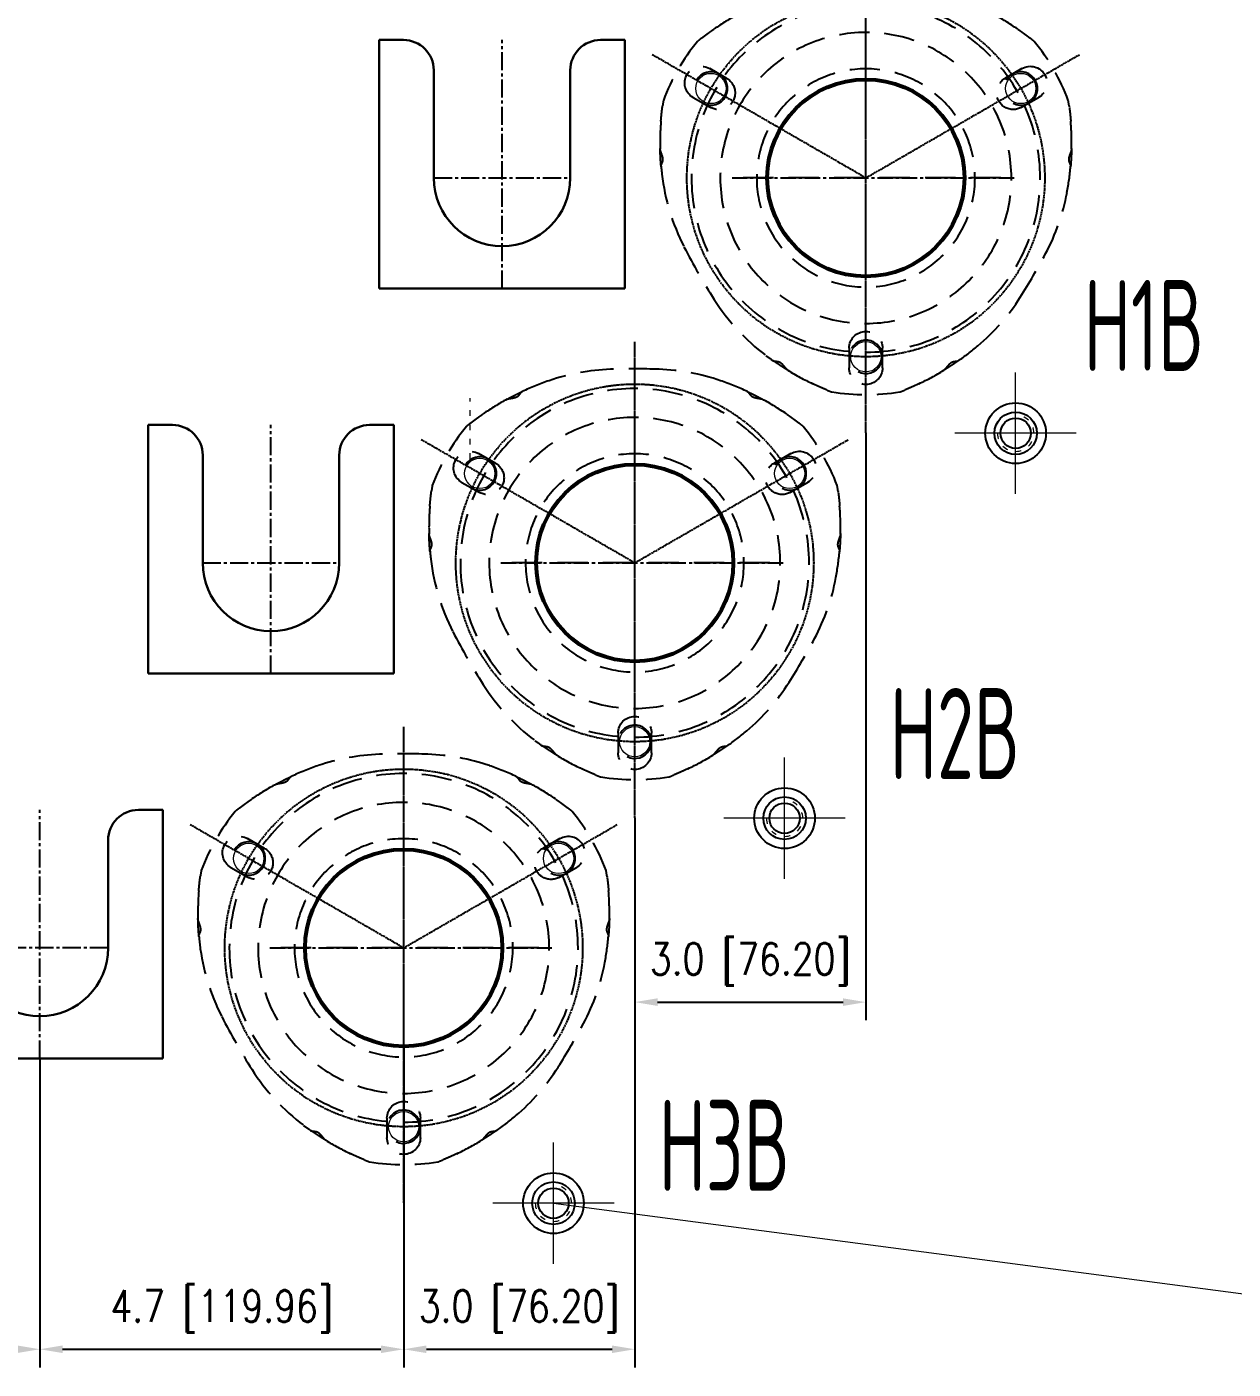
# Model space of a CAD drawing. Header units: millimetres. Extents: x 13152 to 36426, y -6229 to 3790.
# Drawn here: x 30810 to 31207.7, y 1563.5 to 2006.3 of the extents above; entities that cross this region are included whole.
import ezdxf
from ezdxf.enums import TextEntityAlignment as Align

# ---------------------------------------------------------------- set-up
doc = ezdxf.new("R2010")
doc.units = ezdxf.units.MM
doc.header["$LTSCALE"] = 4
for name, pattern in [('ACAD_ISO03W100', [1.18, 0.47, -0.71]), ('ACAD_ISO10W100', [18, 12, -3, 0, -3]), ('CENTER', [2, 1.25, -0.25, 0.25, -0.25]), ('CENTER2', [1.125, 0.75, -0.125, 0.125, -0.125]), ('DASHED', [0.75, 0.5, -0.25])]:
    doc.linetypes.add(name, pattern=pattern)
for name, color, linetype, lineweight in [('2细线层', 4, 'Continuous', 13), ('标注、文本', 3, 'Continuous', 25), ('粗实线', 4, 'Continuous', 53), ('铁心', 3, 'Continuous', 0)]:
    doc.layers.add(name, color=color, linetype=linetype, lineweight=lineweight)
for name, color, linetype in [('3中心线层', 1, 'CENTER'), ('4虚线层', 6, 'DASHED'), ('中心线', 1, 'CENTER2')]:
    doc.layers.add(name, color=color, linetype=linetype)
doc.styles.add('pdm', font='gbenor.shx', dxfattribs={"width": 0.8, "bigfont": 'gbhzfs.shx'})
doc.styles.add('TH_GBDIM', font='romans.shx', dxfattribs={"width": 0.8, "bigfont": 'gbcbig.shx'})
doc.dimstyles.new('TH_GBDIM1', dxfattribs={"dimscale": 3, "dimtxt": 3.5, "dimasz": 2.5, "dimexe": 2, "dimexo": 0, "dimgap": 1.5, "dimtad": 1, "dimdec": 1, "dimlfac": 0.03937, "dimzin": 0, "dimdsep": 46, "dimtxsty": 'TH_GBDIM', "dimcen": 2.5, "dimclrd": 3, "dimclre": 256, "dimclrt": 2, "dimadec": 0, "dimazin": 0, "dimtfac": 0.714286, "dimtdec": 1, "dimtmove": 0, "dimatfit": 3, "dimfxl": 0, "dimtzin": 0, "dimlwd": -1, "dimlwe": -1, "dimarcsym": 0})

# ---------------------------------------------------------------- blocks, each defined once
blk = doc.blocks.new('0.020')
at = {"layer": '中心线', "ltscale": 2}
for p, q in [((13611.24, 16499.07), (13611.24, 16581.07)), ((13588.74, 16535.57), (13633.74, 16535.57))]:
    blk.add_line(p, q, dxfattribs=at)
at = {"layer": '粗实线', "lineweight": 30}
for p, q in [((13570.74, 16499.07), (13570.74, 16581.07)), ((13570.74, 16581.07), (13578.74, 16581.07)), ((13643.74, 16581.07), (13651.74, 16581.07)), ((13651.74, 16499.07), (13651.74, 16581.07)), ((13588.74, 16535.57), (13588.74, 16571.07)), ((13633.74, 16535.57), (13633.74, 16571.07)), ((13570.74, 16499.07), (13651.74, 16499.07))]:
    blk.add_line(p, q, dxfattribs=at)
for centre, radius, start, end in [((13578.74, 16571.07), 10, 0, 90), ((13643.74, 16571.07), 10, 90, 180), ((13611.24, 16535.57), 22.5, 180, 0)]:
    blk.add_arc(centre, radius, start, end, dxfattribs=at)
blk = doc.blocks.new('888')
at = {"layer": '2细线层'}
for centre in [(1092.43, 2376.16), (1194.62, 2376.16), (1143.53, 2287.66)]:
    blk.add_circle(centre, 5, dxfattribs=at)
at = {"layer": '3中心线层', "ltscale": 0.1}
for p, q in [((1143.53, 2262.57), (1143.53, 2419.56)), ((1143.53, 2346.66), (1073.06, 2387.34)), ((1143.53, 2346.66), (1213.99, 2387.34))]:
    blk.add_line(p, q, dxfattribs=at)
at = {"layer": '3中心线层', "color": 1}
blk.add_line((1099.42, 2346.66), (1192.42, 2346.66), dxfattribs=at)
at = {"layer": '3中心线层', "ltscale": 0.1}
blk.add_circle((1143.53, 2346.66), 59, dxfattribs=at)
at = {"layer": '标注、文本'}
for centre in [(1092.43, 2376.16), (1194.62, 2376.16), (1143.53, 2287.66)]:
    blk.add_arc(centre, 5.5, 242.6715, 150, dxfattribs=at)
at = {"layer": '粗实线'}
blk.add_circle((1143.53, 2346.66), 32.5, dxfattribs=at)
blk = doc.blocks.new('A$C03F92070')
at = {"layer": '4虚线层', "ltscale": 5}
for p, q in [((67.85, 40.24), (67.85, 116.01)), ((16.36, 107.57), (21.99, 104.32)), ((113.71, 104.32), (119.34, 107.57)), ((16.49, 94.79), (10.86, 98.04)), ((124.84, 98.04), (119.21, 94.79)), ((23.33, 71.49), (112.37, 71.49)), ((62.35, 8.86), (62.35, 15.36)), ((73.35, 15.36), (73.35, 8.86))]:
    blk.add_line(p, q, dxfattribs=at)
for radius in [57.5, 48, 36, 32.5]:
    blk.add_circle((67.85, 71.49), radius, dxfattribs=at)
at = {"layer": '4虚线层', "ltscale": 5, "extrusion": (0, 0, -1)}
for centre, radius, start, end in [((-62.34, 65.41), 70, 71.0219, 87.9453), ((-67.85, -88.03), 223.54, 87.9453, 92.0547), ((-73.35, 65.41), 70, 92.0547, 108.9781), ((-68.85, 46.49), 90, 64.9245, 71.0219), ((-66.85, 46.49), 90, 108.9781, 115.0755), ((-68.85, 46.49), 90, 55.4521, 61.3818), ((-66.85, 46.49), 90, 118.6182, 124.5479), ((-67.85, 71.49), 71.5, 20.9645, 39.0355), ((-68.85, 46.49), 90, 51.0831, 52.2343), ((-66.85, 46.49), 90, 127.7657, 128.9169), ((-67.85, 71.49), 71.5, 140.9645, 159.0355), ((-90, 83.12), 90, 7.7657, 8.9169), ((-45.7, 83.12), 90, 171.0831, 172.2343), ((-90, 83.12), 90, 358.6182, 4.5479), ((-45.7, 83.12), 90, 175.4521, 181.3818), ((-90, 83.12), 90, 349.4672, 355.0755), ((-45.7, 83.12), 90, 184.9245, 186.6023), ((-65.57, 80.82), 70, 186.6023, 207.2178), ((-70.33, 79.46), 70, 331.9245, 349.4672), ((70.97, 151.05), 223.54, 207.2178, 212.3568), ((-205.81, 151.73), 223.54, 327.6503, 331.9245), ((-76.09, 69.57), 70, 310.1708, 327.6503), ((-58.73, 68.87), 70, 212.3568, 233.0262), ((-89, 84.85), 90, 304.9245, 310.1708), ((-46.7, 84.85), 90, 233.0262, 235.0755), ((-89, 84.85), 90, 295.4521, 301.3818), ((-46.7, 84.85), 90, 238.6182, 244.5479), ((-89, 84.85), 90, 291.0831, 292.2343), ((-67.85, 71.49), 71.5, 260.9645, 279.0355), ((-46.7, 84.85), 90, 247.7657, 248.9169)]:
    blk.add_arc(centre, radius, start, end, dxfattribs=at)
at = {"layer": '4虚线层', "ltscale": 5}
for centre, start, end in [((13.61, 102.81), 60, 240), ((122.09, 102.81), 300, 120), ((19.24, 99.56), 240, 60), ((116.46, 99.56), 120, 300), ((67.85, 15.36), 0, 180), ((67.85, 8.86), 180, 0)]:
    blk.add_arc(centre, 5.5, start, end, dxfattribs=at)
for points, knots in [([(30.89, 128.1), (30.89, 128.1), (30.88, 128.1), (30.83, 128.07), (30.76, 128.04), (30.57, 127.95), (30.45, 127.89), (30.18, 127.77), (30.03, 127.69), (29.7, 127.53), (29.52, 127.45), (29.16, 127.27), (28.96, 127.17), (28.58, 126.98), (28.39, 126.89), (27.99, 126.69), (27.8, 126.59), (27.42, 126.39), (27.24, 126.3), (26.87, 126.11), (26.7, 126.02), (26.39, 125.85), (26.24, 125.77), (25.98, 125.63), (25.87, 125.57), (25.69, 125.47), (25.63, 125.44), (25.58, 125.41), (25.57, 125.4), (25.57, 125.4), (25.57, 125.4), (25.57, 125.4)], [0, 0, 0, 0, 0.043819, 0.043819, 0.119878, 0.119878, 0.195937, 0.195937, 0.271996, 0.271996, 0.348055, 0.348055, 0.424114, 0.424114, 0.500173, 0.500173, 0.576231, 0.576231, 0.65229, 0.65229, 0.728349, 0.728349, 0.804408, 0.804408, 0.880467, 0.880467, 0.956526, 0.956526, 0.994556, 0.994556, 1, 1, 1, 1]), ([(30.71, 128.01), (30.65, 127.99), (30.59, 127.94), (30.48, 127.84), (30.42, 127.77), (30.3, 127.62), (30.24, 127.54), (30.11, 127.35), (30.04, 127.25), (29.89, 127.05), (29.81, 126.95), (29.62, 126.74), (29.51, 126.65), (29.29, 126.47), (29.16, 126.4), (28.9, 126.26), (28.77, 126.2), (28.36, 126.06), (28.08, 125.99), (27.53, 125.87), (27.26, 125.83), (26.87, 125.76), (26.75, 125.74), (26.5, 125.7), (26.38, 125.67), (26.05, 125.61), (25.85, 125.56), (25.74, 125.5)], [0, 0, 0, 0, 0.0625, 0.0625, 0.125, 0.125, 0.1875, 0.1875, 0.25, 0.25, 0.3125, 0.3125, 0.375, 0.375, 0.4375, 0.4375, 0.5, 0.5, 0.625, 0.625, 0.75, 0.75, 0.8125, 0.8125, 0.875, 0.875, 1, 1, 1, 1]), ([(110.13, 125.4), (110.13, 125.4), (110.13, 125.4), (110.13, 125.4), (110.12, 125.41), (110.07, 125.44), (110.01, 125.47), (109.83, 125.57), (109.72, 125.63), (109.46, 125.77), (109.31, 125.85), (108.99, 126.02), (108.81, 126.11), (108.45, 126.3), (108.26, 126.4), (107.88, 126.6), (107.68, 126.7), (107.29, 126.9), (107.1, 127), (106.72, 127.18), (106.53, 127.28), (106.16, 127.46), (105.99, 127.54), (105.66, 127.7), (105.51, 127.77), (105.24, 127.9), (105.12, 127.95), (104.94, 128.04), (104.87, 128.07), (104.82, 128.09), (104.81, 128.1), (104.8, 128.1), (104.8, 128.1), (104.8, 128.1)], [0, 0, 0, 0, 0.005743, 0.005743, 0.043766, 0.043766, 0.119813, 0.119813, 0.195859, 0.195859, 0.271906, 0.271906, 0.347952, 0.347952, 0.423999, 0.423999, 0.500046, 0.500046, 0.576092, 0.576092, 0.652139, 0.652139, 0.728185, 0.728185, 0.804232, 0.804232, 0.880279, 0.880279, 0.956325, 0.956325, 0.994349, 0.994349, 1, 1, 1, 1]), ([(109.96, 125.5), (109.9, 125.53), (109.83, 125.55), (109.65, 125.6), (109.54, 125.63), (109.21, 125.7), (108.96, 125.74), (108.44, 125.83), (108.17, 125.87), (107.63, 125.99), (107.34, 126.06), (106.94, 126.2), (106.8, 126.26), (106.54, 126.39), (106.42, 126.47), (106.19, 126.64), (106.08, 126.74), (105.9, 126.94), (105.81, 127.05), (105.66, 127.25), (105.59, 127.35), (105.46, 127.53), (105.39, 127.62), (105.28, 127.77), (105.22, 127.84), (105.11, 127.94), (105.05, 127.99), (104.99, 128.01)], [0, 0, 0, 0, 0.0625, 0.0625, 0.125, 0.125, 0.25, 0.25, 0.375, 0.375, 0.5, 0.5, 0.5625, 0.5625, 0.625, 0.625, 0.6875, 0.6875, 0.75, 0.75, 0.8125, 0.8125, 0.875, 0.875, 0.9375, 0.9375, 1, 1, 1, 1]), ([(17.82, 120.63), (17.81, 120.62), (17.74, 120.57), (17.58, 120.46), (17.28, 120.26), (16.94, 120.02), (16.6, 119.78), (16.29, 119.55), (16.01, 119.35), (15.83, 119.22), (15.74, 119.15)], [0, 0, 0, 0, 0.026865, 0.187364, 0.351072, 0.511786, 0.674931, 0.783277, 0.891149, 1, 1, 1, 1]), ([(119.96, 119.15), (119.92, 119.19), (119.82, 119.25), (119.69, 119.35), (119.55, 119.45), (119.41, 119.55), (119.28, 119.65), (119.06, 119.81), (118.76, 120.02), (118.42, 120.26), (118.12, 120.46), (117.96, 120.57), (117.89, 120.62), (117.88, 120.63)], [0, 0, 0, 0, 0.05466, 0.108896, 0.162888, 0.216817, 0.270864, 0.325211, 0.488741, 0.649833, 0.813717, 0.974388, 1, 1, 1, 1]), ([(13.95, 117.81), (13.92, 117.79), (13.88, 117.76), (13.82, 117.71), (13.77, 117.67), (13.74, 117.65), (13.73, 117.64)], [0, 0, 0, 0, 0.272943, 0.542517, 0.809704, 1, 1, 1, 1]), ([(14.22, 118.02), (14.2, 118), (14.15, 117.96), (14.08, 117.91), (14.01, 117.86), (13.97, 117.82), (13.95, 117.81)], [0, 0, 0, 0, 0.251777, 0.501943, 0.751136, 1, 1, 1, 1]), ([(14.55, 118.27), (14.52, 118.25), (14.46, 118.2), (14.38, 118.14), (14.3, 118.08), (14.25, 118.04), (14.22, 118.02)], [0, 0, 0, 0, 0.251749, 0.501948, 0.751171, 1, 1, 1, 1]), ([(15.74, 119.15), (15.69, 119.12), (15.59, 119.05), (15.45, 118.94), (15.32, 118.84), (15.18, 118.74), (15.05, 118.65), (14.92, 118.55), (14.8, 118.45), (14.67, 118.36), (14.59, 118.3), (14.55, 118.27)], [0, 0, 0, 0, 0.114473, 0.22719, 0.338528, 0.448878, 0.558641, 0.668227, 0.778044, 0.888502, 1, 1, 1, 1]), ([(121.15, 118.27), (121.11, 118.3), (121.03, 118.36), (120.9, 118.45), (120.78, 118.55), (120.65, 118.65), (120.52, 118.74), (120.38, 118.84), (120.25, 118.94), (120.1, 119.05), (120.01, 119.12), (119.96, 119.15)], [0, 0, 0, 0, 0.111498, 0.221956, 0.331773, 0.441359, 0.551122, 0.661472, 0.77281, 0.885527, 1, 1, 1, 1]), ([(121.48, 118.02), (121.45, 118.04), (121.4, 118.08), (121.32, 118.14), (121.23, 118.2), (121.18, 118.25), (121.15, 118.27)], [0, 0, 0, 0, 0.248829, 0.498052, 0.748251, 1, 1, 1, 1]), ([(121.75, 117.81), (121.73, 117.82), (121.69, 117.86), (121.62, 117.91), (121.55, 117.96), (121.5, 118), (121.48, 118.02)], [0, 0, 0, 0, 0.248864, 0.498057, 0.748223, 1, 1, 1, 1]), ([(121.97, 117.64), (121.96, 117.65), (121.93, 117.67), (121.88, 117.71), (121.82, 117.76), (121.78, 117.79), (121.75, 117.81)], [0, 0, 0, 0, 0.190293, 0.457482, 0.727057, 1, 1, 1, 1]), ([(0.69, 94.25), (0.68, 94.21), (0.67, 94.11), (0.65, 93.95), (0.63, 93.8), (0.61, 93.64), (0.59, 93.47), (0.57, 93.31), (0.55, 93.14), (0.53, 92.96), (0.52, 92.85), (0.52, 92.79)], [0, 0, 0, 0, 0.111498, 0.221956, 0.331773, 0.441359, 0.551122, 0.661472, 0.77281, 0.885527, 1, 1, 1, 1]), ([(0.74, 94.67), (0.73, 94.63), (0.73, 94.57), (0.71, 94.47), (0.7, 94.36), (0.69, 94.29), (0.69, 94.25)], [0, 0, 0, 0, 0.248829, 0.498052, 0.748251, 1, 1, 1, 1]), ([(0.82, 95.29), (0.82, 95.27), (0.81, 95.24), (0.81, 95.17), (0.8, 95.1), (0.79, 95.04), (0.78, 95.01)], [0, 0, 0, 0, 0.190297, 0.457484, 0.727058, 1, 1, 1, 1]), ([(134.92, 95.01), (134.91, 95.04), (134.9, 95.1), (134.89, 95.17), (134.89, 95.24), (134.88, 95.27), (134.88, 95.29)], [0, 0, 0, 0, 0.272943, 0.542517, 0.809704, 1, 1, 1, 1]), ([(134.96, 94.67), (134.96, 94.7), (134.95, 94.76), (134.94, 94.85), (134.93, 94.93), (134.92, 94.98), (134.92, 95.01)], [0, 0, 0, 0, 0.251777, 0.501943, 0.751136, 1, 1, 1, 1]), ([(135.01, 94.25), (135.01, 94.29), (135, 94.36), (134.99, 94.47), (134.97, 94.57), (134.96, 94.63), (134.96, 94.67)], [0, 0, 0, 0, 0.251749, 0.501948, 0.751171, 1, 1, 1, 1]), ([(135.18, 92.79), (135.18, 92.85), (135.16, 92.96), (135.15, 93.14), (135.13, 93.31), (135.11, 93.47), (135.09, 93.64), (135.07, 93.8), (135.05, 93.95), (135.03, 94.11), (135.02, 94.21), (135.01, 94.25)], [0, 0, 0, 0, 0.114473, 0.22719, 0.338528, 0.448878, 0.558641, 0.668227, 0.778044, 0.888502, 1, 1, 1, 1]), ([(0.52, 92.79), (0.51, 92.73), (0.5, 92.62), (0.48, 92.45), (0.46, 92.28), (0.45, 92.11), (0.43, 91.95), (0.4, 91.68), (0.37, 91.32), (0.33, 90.9), (0.3, 90.54), (0.29, 90.34), (0.28, 90.26), (0.28, 90.25)], [0, 0, 0, 0, 0.05466, 0.108897, 0.162889, 0.216817, 0.270864, 0.325211, 0.488741, 0.649833, 0.813717, 0.974388, 1, 1, 1, 1]), ([(135.42, 90.25), (135.42, 90.26), (135.41, 90.34), (135.4, 90.54), (135.37, 90.9), (135.33, 91.31), (135.29, 91.73), (135.25, 92.11), (135.22, 92.45), (135.2, 92.67), (135.18, 92.79)], [0, 0, 0, 0, 0.026865, 0.187364, 0.351073, 0.511786, 0.674931, 0.783277, 0.891149, 1, 1, 1, 1]), ([(0.02, 81.15), (0.02, 81.15), (0.02, 81.15), (0.02, 81.15), (0.02, 81.14), (0.02, 81.08), (0.02, 81.01), (0.02, 80.81), (0.03, 80.68), (0.04, 80.38), (0.04, 80.21), (0.05, 79.85), (0.06, 79.65), (0.08, 79.24), (0.09, 79.03), (0.11, 78.6), (0.12, 78.38), (0.14, 77.94), (0.16, 77.72), (0.18, 77.3), (0.2, 77.09), (0.23, 76.68), (0.24, 76.49), (0.27, 76.13), (0.28, 75.96), (0.3, 75.67), (0.32, 75.54), (0.33, 75.33), (0.34, 75.26), (0.34, 75.2), (0.35, 75.19), (0.35, 75.19), (0.35, 75.19), (0.35, 75.19)], [0, 0, 0, 0, 0.005743, 0.005743, 0.043766, 0.043766, 0.119813, 0.119813, 0.195859, 0.195859, 0.271906, 0.271906, 0.347952, 0.347952, 0.423999, 0.423999, 0.500046, 0.500046, 0.576092, 0.576092, 0.652139, 0.652139, 0.728185, 0.728185, 0.804232, 0.804232, 0.880279, 0.880279, 0.956325, 0.956325, 0.994349, 0.994349, 1, 1, 1, 1]), ([(0.02, 80.95), (0.02, 80.89), (0.04, 80.81), (0.08, 80.63), (0.12, 80.53), (0.22, 80.21), (0.31, 79.97), (0.5, 79.47), (0.59, 79.22), (0.76, 78.69), (0.85, 78.41), (0.92, 77.98), (0.94, 77.84), (0.96, 77.55), (0.95, 77.4), (0.91, 77.12), (0.88, 76.97), (0.8, 76.71), (0.75, 76.59), (0.65, 76.35), (0.6, 76.24), (0.51, 76.03), (0.47, 75.94), (0.39, 75.76), (0.37, 75.68), (0.33, 75.53), (0.32, 75.46), (0.33, 75.4)], [0, 0, 0, 0, 0.0625, 0.0625, 0.125, 0.125, 0.25, 0.25, 0.375, 0.375, 0.5, 0.5, 0.5625, 0.5625, 0.625, 0.625, 0.6875, 0.6875, 0.75, 0.75, 0.8125, 0.8125, 0.875, 0.875, 0.9375, 0.9375, 1, 1, 1, 1]), ([(135.37, 75.4), (135.38, 75.46), (135.37, 75.53), (135.33, 75.68), (135.31, 75.76), (135.23, 75.94), (135.19, 76.03), (135.1, 76.24), (135.04, 76.35), (134.95, 76.58), (134.9, 76.71), (134.82, 76.97), (134.79, 77.11), (134.75, 77.4), (134.74, 77.54), (134.76, 77.83), (134.78, 77.98), (134.85, 78.4), (134.93, 78.68), (135.11, 79.21), (135.2, 79.47), (135.34, 79.84), (135.38, 79.96), (135.47, 80.2), (135.51, 80.31), (135.62, 80.63), (135.68, 80.83), (135.68, 80.95)], [0, 0, 0, 0, 0.0625, 0.0625, 0.125, 0.125, 0.1875, 0.1875, 0.25, 0.25, 0.3125, 0.3125, 0.375, 0.375, 0.4375, 0.4375, 0.5, 0.5, 0.625, 0.625, 0.75, 0.75, 0.8125, 0.8125, 0.875, 0.875, 1, 1, 1, 1]), ([(135.35, 75.19), (135.35, 75.19), (135.35, 75.2), (135.36, 75.26), (135.37, 75.34), (135.38, 75.54), (135.4, 75.67), (135.42, 75.97), (135.43, 76.14), (135.46, 76.51), (135.48, 76.7), (135.5, 77.11), (135.52, 77.32), (135.54, 77.75), (135.56, 77.97), (135.58, 78.41), (135.59, 78.62), (135.61, 79.05), (135.62, 79.26), (135.64, 79.67), (135.65, 79.86), (135.66, 80.22), (135.66, 80.39), (135.67, 80.68), (135.67, 80.81), (135.68, 81.01), (135.68, 81.08), (135.68, 81.14), (135.68, 81.15), (135.68, 81.15), (135.68, 81.15), (135.68, 81.15)], [0, 0, 0, 0, 0.043819, 0.043819, 0.119878, 0.119878, 0.195937, 0.195937, 0.271996, 0.271996, 0.348055, 0.348055, 0.424114, 0.424114, 0.500173, 0.500173, 0.576232, 0.576232, 0.65229, 0.65229, 0.728349, 0.728349, 0.804408, 0.804408, 0.880467, 0.880467, 0.956526, 0.956526, 0.994556, 0.994556, 1, 1, 1, 1]), ([(37.3, 11.18), (37.3, 11.18), (37.31, 11.17), (37.36, 11.14), (37.42, 11.09), (37.59, 10.98), (37.7, 10.9), (37.95, 10.73), (38.09, 10.63), (38.39, 10.43), (38.55, 10.32), (38.89, 10.09), (39.07, 9.97), (39.42, 9.73), (39.61, 9.61), (39.98, 9.37), (40.16, 9.26), (40.51, 9.03), (40.69, 8.91), (41.04, 8.69), (41.2, 8.59), (41.51, 8.4), (41.65, 8.31), (41.9, 8.16), (42.01, 8.09), (42.18, 7.99), (42.24, 7.95), (42.29, 7.92), (42.3, 7.91), (42.3, 7.91), (42.3, 7.91), (42.3, 7.91)], [0, 0, 0, 0, 0.043819, 0.043819, 0.119878, 0.119878, 0.195937, 0.195937, 0.271996, 0.271996, 0.348055, 0.348055, 0.424114, 0.424114, 0.500173, 0.500173, 0.576231, 0.576231, 0.65229, 0.65229, 0.728349, 0.728349, 0.804408, 0.804408, 0.880467, 0.880467, 0.956526, 0.956526, 0.994556, 0.994556, 1, 1, 1, 1]), ([(37.47, 11.06), (37.52, 11.02), (37.59, 11), (37.73, 10.95), (37.82, 10.93), (38.01, 10.91), (38.11, 10.9), (38.34, 10.88), (38.46, 10.87), (38.71, 10.83), (38.85, 10.81), (39.11, 10.75), (39.25, 10.71), (39.52, 10.6), (39.64, 10.53), (39.89, 10.37), (40.01, 10.29), (40.34, 10.01), (40.54, 9.8), (40.91, 9.38), (41.09, 9.17), (41.34, 8.87), (41.42, 8.77), (41.58, 8.58), (41.66, 8.48), (41.88, 8.23), (42.02, 8.08), (42.13, 8.02)], [0, 0, 0, 0, 0.0625, 0.0625, 0.125, 0.125, 0.1875, 0.1875, 0.25, 0.25, 0.3125, 0.3125, 0.375, 0.375, 0.4375, 0.4375, 0.5, 0.5, 0.625, 0.625, 0.75, 0.75, 0.8125, 0.8125, 0.875, 0.875, 1, 1, 1, 1]), ([(93.4, 7.91), (93.4, 7.91), (93.4, 7.91), (93.4, 7.91), (93.41, 7.92), (93.46, 7.95), (93.52, 7.99), (93.69, 8.09), (93.8, 8.16), (94.06, 8.32), (94.2, 8.4), (94.51, 8.6), (94.68, 8.7), (95.02, 8.92), (95.2, 9.04), (95.56, 9.27), (95.75, 9.39), (96.12, 9.63), (96.3, 9.75), (96.65, 9.98), (96.83, 10.1), (97.16, 10.33), (97.32, 10.43), (97.62, 10.64), (97.76, 10.73), (98.01, 10.9), (98.11, 10.98), (98.28, 11.1), (98.34, 11.14), (98.39, 11.17), (98.4, 11.18), (98.4, 11.18), (98.4, 11.18), (98.4, 11.18)], [0, 0, 0, 0, 0.005743, 0.005743, 0.043766, 0.043766, 0.119813, 0.119813, 0.195859, 0.195859, 0.271906, 0.271906, 0.347952, 0.347952, 0.423999, 0.423999, 0.500046, 0.500046, 0.576092, 0.576092, 0.652139, 0.652139, 0.728185, 0.728185, 0.804232, 0.804232, 0.880279, 0.880279, 0.956325, 0.956325, 0.994349, 0.994349, 1, 1, 1, 1]), ([(93.57, 8.02), (93.62, 8.05), (93.68, 8.1), (93.82, 8.23), (93.89, 8.31), (94.11, 8.56), (94.27, 8.76), (94.61, 9.17), (94.79, 9.38), (95.16, 9.79), (95.36, 10), (95.69, 10.28), (95.8, 10.37), (96.05, 10.53), (96.18, 10.6), (96.44, 10.71), (96.58, 10.75), (96.85, 10.81), (96.98, 10.83), (97.24, 10.87), (97.36, 10.88), (97.58, 10.9), (97.69, 10.91), (97.88, 10.93), (97.96, 10.95), (98.11, 11), (98.18, 11.02), (98.23, 11.06)], [0, 0, 0, 0, 0.0625, 0.0625, 0.125, 0.125, 0.25, 0.25, 0.375, 0.375, 0.5, 0.5, 0.5625, 0.5625, 0.625, 0.625, 0.6875, 0.6875, 0.75, 0.75, 0.8125, 0.8125, 0.875, 0.875, 0.9375, 0.9375, 1, 1, 1, 1]), ([(50.31, 3.59), (50.32, 3.59), (50.4, 3.55), (50.57, 3.46), (50.9, 3.31), (51.28, 3.14), (51.66, 2.96), (52.01, 2.8), (52.32, 2.67), (52.52, 2.57), (52.63, 2.53)], [0, 0, 0, 0, 0.026866, 0.187364, 0.351073, 0.511786, 0.674931, 0.783277, 0.891149, 1, 1, 1, 1]), ([(52.63, 2.53), (52.68, 2.5), (52.79, 2.46), (52.95, 2.39), (53.11, 2.32), (53.26, 2.25), (53.41, 2.19), (53.56, 2.12), (53.7, 2.06), (53.85, 2), (53.94, 1.96), (53.98, 1.94)], [0, 0, 0, 0, 0.114473, 0.22719, 0.338528, 0.448878, 0.558641, 0.668227, 0.778044, 0.888502, 1, 1, 1, 1]), ([(53.98, 1.94), (54.02, 1.93), (54.09, 1.9), (54.18, 1.86), (54.28, 1.82), (54.34, 1.79), (54.37, 1.78)], [0, 0, 0, 0, 0.251749, 0.501948, 0.751171, 1, 1, 1, 1]), ([(54.37, 1.78), (54.4, 1.77), (54.45, 1.74), (54.54, 1.71), (54.61, 1.68), (54.66, 1.66), (54.69, 1.65)], [0, 0, 0, 0, 0.251777, 0.501943, 0.751136, 1, 1, 1, 1]), ([(54.69, 1.65), (54.71, 1.64), (54.77, 1.61), (54.84, 1.58), (54.9, 1.56), (54.93, 1.55), (54.94, 1.54)], [0, 0, 0, 0, 0.272943, 0.542518, 0.809705, 1, 1, 1, 1]), ([(80.76, 1.54), (80.77, 1.55), (80.8, 1.56), (80.86, 1.58), (80.93, 1.61), (80.99, 1.64), (81.01, 1.65)], [0, 0, 0, 0, 0.190295, 0.457482, 0.727057, 1, 1, 1, 1]), ([(81.01, 1.65), (81.04, 1.66), (81.08, 1.68), (81.16, 1.71), (81.25, 1.74), (81.3, 1.77), (81.33, 1.78)], [0, 0, 0, 0, 0.248864, 0.498057, 0.748223, 1, 1, 1, 1]), ([(81.33, 1.78), (81.36, 1.79), (81.42, 1.82), (81.52, 1.86), (81.61, 1.9), (81.68, 1.93), (81.72, 1.94)], [0, 0, 0, 0, 0.248829, 0.498052, 0.748251, 1, 1, 1, 1]), ([(81.72, 1.94), (81.76, 1.96), (81.85, 2), (82, 2.06), (82.14, 2.12), (82.29, 2.19), (82.44, 2.25), (82.59, 2.32), (82.75, 2.39), (82.91, 2.46), (83.02, 2.5), (83.07, 2.53)], [0, 0, 0, 0, 0.111498, 0.221956, 0.331773, 0.441359, 0.551122, 0.661472, 0.77281, 0.885527, 1, 1, 1, 1]), ([(83.07, 2.53), (83.12, 2.55), (83.23, 2.6), (83.38, 2.67), (83.54, 2.73), (83.69, 2.8), (83.84, 2.87), (84.09, 2.98), (84.42, 3.14), (84.8, 3.31), (85.13, 3.46), (85.3, 3.55), (85.38, 3.58), (85.39, 3.59)], [0, 0, 0, 0, 0.05466, 0.108897, 0.162889, 0.216817, 0.270864, 0.325211, 0.488741, 0.649834, 0.813718, 0.974389, 1, 1, 1, 1])]:
    blk.add_open_spline(points, degree=3, knots=knots, dxfattribs=at)
blk.add_open_spline([(0.82, 95.28), (0.81, 95.2), (0.82, 95.09), (0.84, 94.95)], degree=3, dxfattribs=at)
blk = doc.blocks.new('*D199')
at = {"layer": 'Defpoints', "color": 0, "transparency": 16777216}
for p in [(30814.24, 1665.93), (30694.28, 1618.34), (30814.24, 1570.02)]:
    blk.add_point(p, dxfattribs=at)
at = {"layer": '标注、文本', "transparency": 16777216}
for p, q in [((30814.24, 1665.93), (30814.24, 1564.02)), ((30694.28, 1618.34), (30694.28, 1564.02))]:
    blk.add_line(p, q, dxfattribs=at)
at = {"layer": '标注、文本', "color": 3, "transparency": 16777216}
blk.add_line((30701.78, 1570.02), (30806.74, 1570.02), dxfattribs=at)
for points in [[(30701.78, 1571.27), (30701.78, 1568.77), (30694.28, 1570.02)], [(30806.74, 1571.27), (30806.74, 1568.77), (30814.24, 1570.02)]]:
    blk.add_solid(points, dxfattribs=at)
at = {"layer": '标注、文本', "color": 2, "transparency": 16777216, "insert": (30754.26, 1582.52), "char_height": 10.5, "attachment_point": 5, "style": 'TH_GBDIM'}
blk.add_mtext('4.7 [119.96]', dxfattribs=at)
blk = doc.blocks.new('*D200')
at = {"layer": 'Defpoints', "color": 0, "transparency": 16777216}
for p in [(30814.24, 1665.93), (30934.21, 1665.93), (30934.21, 1570.02)]:
    blk.add_point(p, dxfattribs=at)
at = {"layer": '标注、文本', "transparency": 16777216}
for p, q in [((30814.24, 1665.93), (30814.24, 1564.02)), ((30934.21, 1665.93), (30934.21, 1564.02))]:
    blk.add_line(p, q, dxfattribs=at)
at = {"layer": '标注、文本', "color": 3, "transparency": 16777216}
blk.add_line((30821.74, 1570.02), (30926.71, 1570.02), dxfattribs=at)
for points in [[(30821.74, 1571.27), (30821.74, 1568.77), (30814.24, 1570.02)], [(30926.71, 1571.27), (30926.71, 1568.77), (30934.21, 1570.02)]]:
    blk.add_solid(points, dxfattribs=at)
at = {"layer": '标注、文本', "color": 2, "transparency": 16777216, "insert": (30874.23, 1582.52), "char_height": 10.5, "attachment_point": 5, "style": 'TH_GBDIM'}
blk.add_mtext('4.7 [119.96]', dxfattribs=at)
blk = doc.blocks.new('*D201')
at = {"layer": 'Defpoints', "color": 0, "transparency": 16777216}
for p in [(31010.41, 1745.34), (30934.21, 1669.93), (31010.41, 1570.02)]:
    blk.add_point(p, dxfattribs=at)
at = {"layer": '标注、文本', "transparency": 16777216}
for p, q in [((31010.41, 1745.34), (31010.41, 1564.02)), ((30934.21, 1669.93), (30934.21, 1564.02))]:
    blk.add_line(p, q, dxfattribs=at)
at = {"layer": '标注、文本', "color": 3, "transparency": 16777216}
blk.add_line((30941.71, 1570.02), (31002.91, 1570.02), dxfattribs=at)
for points in [[(30941.71, 1571.27), (30941.71, 1568.77), (30934.21, 1570.02)], [(31002.91, 1571.27), (31002.91, 1568.77), (31010.41, 1570.02)]]:
    blk.add_solid(points, dxfattribs=at)
at = {"layer": '标注、文本', "color": 2, "transparency": 16777216, "insert": (30972.31, 1582.52), "char_height": 10.5, "attachment_point": 5, "style": 'TH_GBDIM'}
blk.add_mtext('3.0 [76.20]', dxfattribs=at)
blk = doc.blocks.new('*D202')
at = {"layer": 'Defpoints', "color": 0, "transparency": 16777216}
for p in [(31086.61, 1872.34), (31010.41, 1745.34), (31086.61, 1684.54)]:
    blk.add_point(p, dxfattribs=at)
at = {"layer": '标注、文本', "transparency": 16777216}
for p, q in [((31086.61, 1872.34), (31086.61, 1678.54)), ((31010.41, 1745.34), (31010.41, 1678.54))]:
    blk.add_line(p, q, dxfattribs=at)
at = {"layer": '标注、文本', "color": 3, "transparency": 16777216}
blk.add_line((31017.91, 1684.54), (31079.11, 1684.54), dxfattribs=at)
for points in [[(31017.91, 1685.79), (31017.91, 1683.29), (31010.41, 1684.54)], [(31079.11, 1685.79), (31079.11, 1683.29), (31086.61, 1684.54)]]:
    blk.add_solid(points, dxfattribs=at)
at = {"layer": '标注、文本', "color": 2, "transparency": 16777216, "insert": (31048.51, 1697.04), "char_height": 10.5, "attachment_point": 5, "style": 'TH_GBDIM'}
blk.add_mtext('3.0 [76.20]', dxfattribs=at)

msp = doc.modelspace()

# ---------------------------------------------------------------- linework, layer by layer
at = {"layer": '标注、文本', "color": 1, "linetype": 'ACAD_ISO10W100', "lineweight": 18}
for p, q in [((31136.01, 1852.21), (31136.01, 1892.21)), ((31156.01, 1872.21), (31116.01, 1872.21)), ((31059.81, 1725.21), (31059.81, 1765.21)), ((31079.81, 1745.21), (31039.81, 1745.21)), ((30983.61, 1598.21), (30983.61, 1638.21)), ((31003.61, 1618.21), (30963.61, 1618.21))]:
    msp.add_line(p, q, dxfattribs=at)
at = {"layer": '标注、文本', "color": 2, "linetype": 'ACAD_ISO03W100', "lineweight": 18}
msp.add_line((30956.11, 1863.74), (30956.11, 1883.74), dxfattribs=at)
at = {"layer": '标注、文本'}
for centre, radius in [((31136.01, 1872.21), 10), ((31136.01, 1872.21), 7), ((31136.01, 1872.21), 5), ((31059.81, 1745.21), 10), ((31059.81, 1745.21), 7), ((31059.81, 1745.21), 5), ((30983.61, 1618.21), 10), ((30983.61, 1618.21), 7), ((30983.61, 1618.21), 5)]:
    msp.add_circle(centre, radius, dxfattribs=at)
at = {"layer": '标注、文本', "color": 2, "linetype": 'ACAD_ISO03W100', "lineweight": 18}
for centre in [(31136.01, 1872.21), (31059.81, 1745.21), (30983.61, 1618.21)]:
    msp.add_arc(centre, 6, 180, 90, dxfattribs=at)
at = {"layer": '铁心', "lineweight": 13}
msp.add_lwpolyline([(30983.61, 1618.21), (31796.56, 1511.3), (31796.56, 1511.3)], dxfattribs=at)

# ---------------------------------------------------------------- block references
at = {"layer": '标注、文本'}
for name, p in [('888', (29943.08, -390.23)), ('0.020', (17355.41, -14579.14)), ('888', (29866.88, -517.23)), ('0.020', (17279.21, -14706.14)), ('888', (29790.68, -644.23))]:
    msp.add_blockref(name, p, dxfattribs=at)
at = {"layer": '标注、文本', "xscale": -1}
for name, p in [('A$C03F92070', (31154.46, 1884.94)), ('A$C03F92070', (31078.26, 1757.94)), ('A$C03F92070', (31002.06, 1630.94)), ('0.020', (44425.48, -14833.14))]:
    msp.add_blockref(name, p, dxfattribs=at)

# ---------------------------------------------------------------- texts
at = {"layer": '标注、文本', "style": 'pdm', "width": 0.7}
for s, p in [('H1B', (31178.37, 1907.78)), ('H2B', (31116.04, 1773.15)), ('H3B', (31040, 1637.31))]:
    msp.add_text(s, height=30, dxfattribs=at).set_placement(p, align=Align.MIDDLE_CENTER)

# ---------------------------------------------------------------- dimensions: what is measured, and where the dimension line sits
at = {"layer": '标注、文本'}
for base, p1, p2, picture, middle in [((31086.61, 1684.54), (31010.41, 1745.34), (31086.61, 1872.34), '*D202', (31048.51, 1684.54)), ((31010.41, 1570.02), (30934.21, 1669.93), (31010.41, 1745.34), '*D201', (30972.31, 1570.02))]:
    dim = msp.add_linear_dim(base=base, p1=p1, p2=p2, dimstyle='TH_GBDIM1', dxfattribs=at)
    dim.commit()
    dim.dimension.update_dxf_attribs({"geometry": picture, "text_midpoint": middle, "dimtype": 160})
for base, p1, p2, picture, middle in [((30814.24, 1570.02), (30694.28, 1618.34), (30814.24, 1665.93), '*D199', (30754.26, 1582.52)), ((30934.21, 1570.02), (30814.24, 1665.93), (30934.21, 1665.93), '*D200', (30874.23, 1582.52))]:
    dim = msp.add_linear_dim(base=base, p1=p1, p2=p2, dimstyle='TH_GBDIM1', dxfattribs=at)
    dim.commit()
    dim.dimension.update_dxf_attribs({"geometry": picture, "text_midpoint": middle})

doc.saveas('drawing.dxf')
